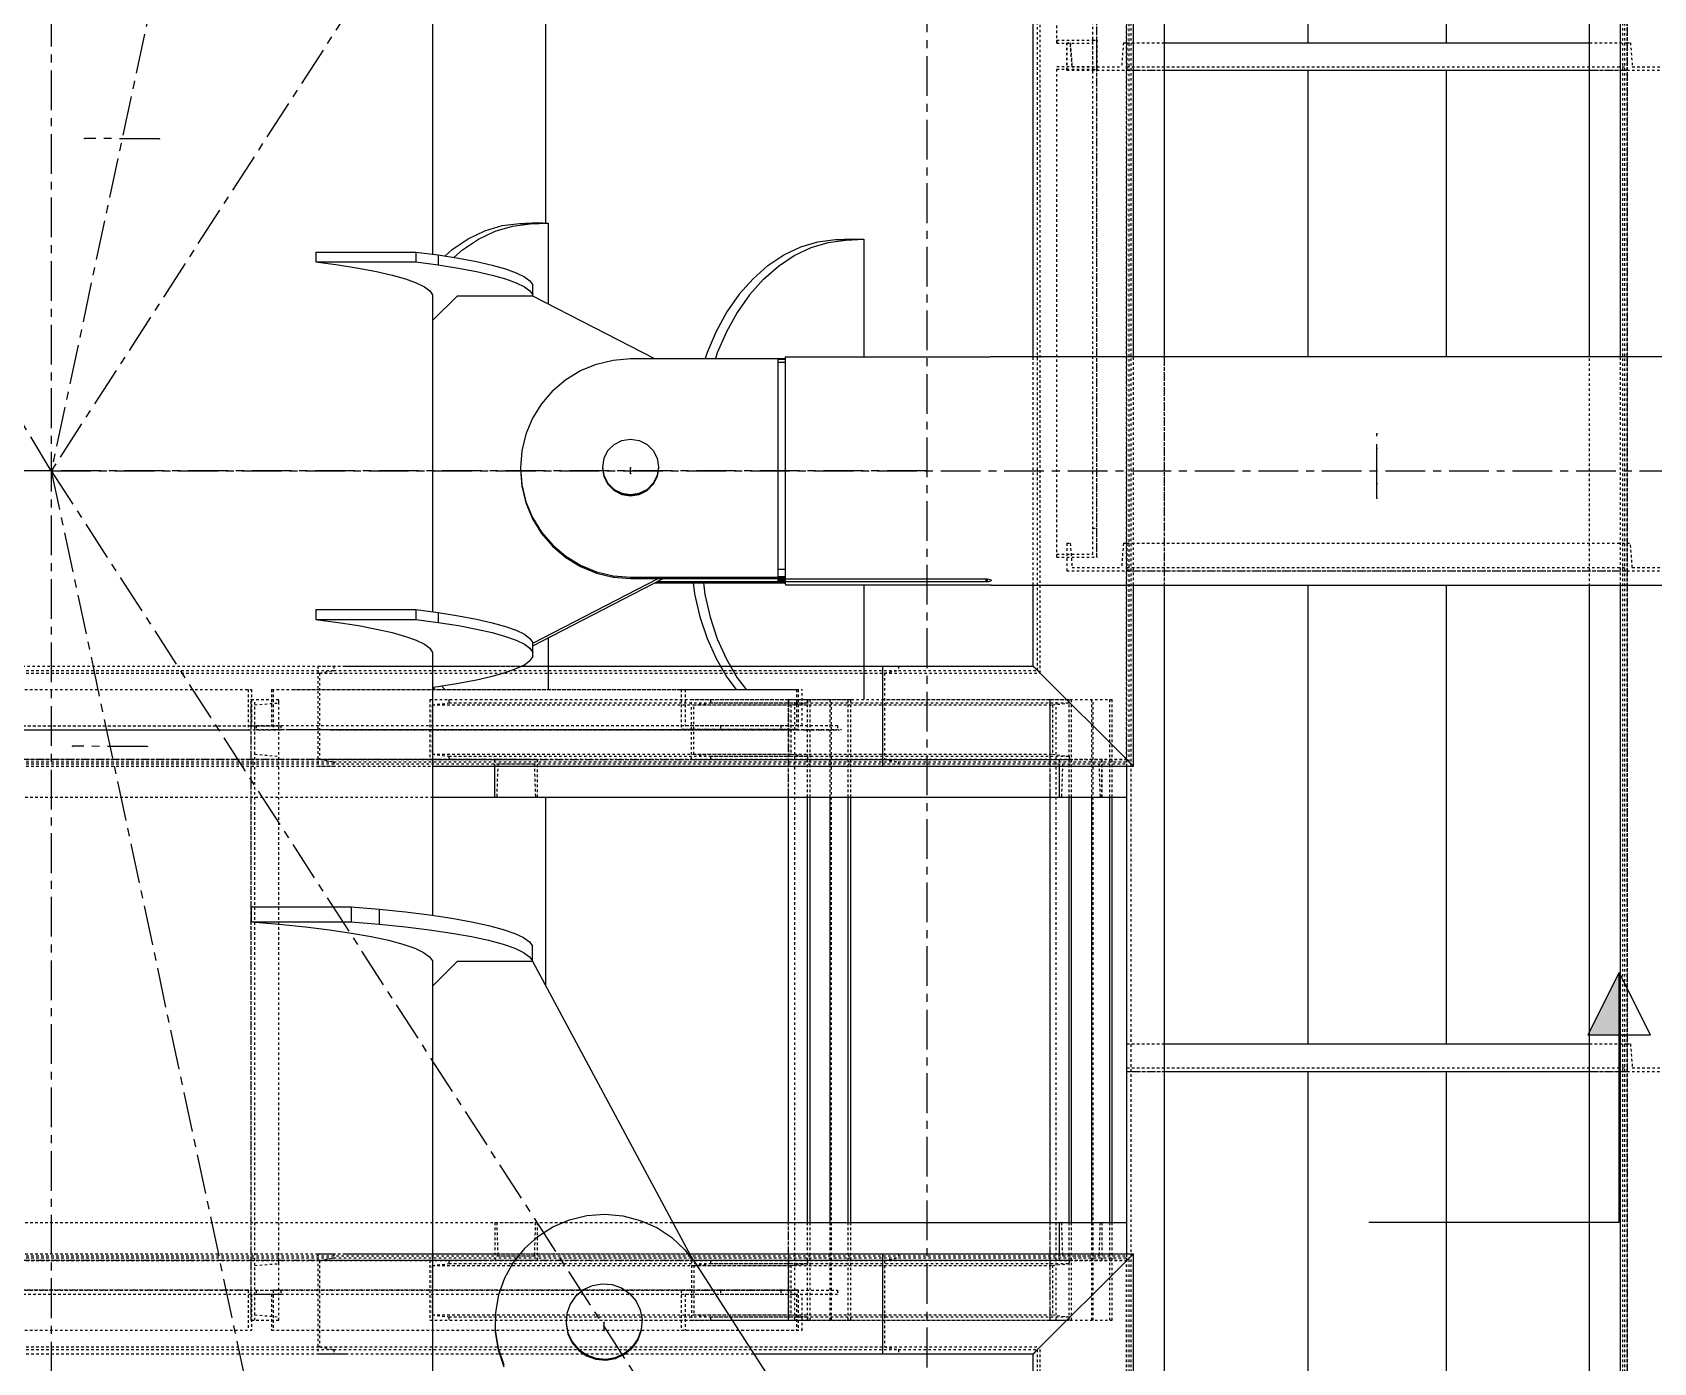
# Model space of a CAD drawing. Header units: millimetres. Extents: x 5143 to 30813, y 232 to 21408.
# Drawn here: x 22896.2 to 23220.3, y 15562.1 to 15827.8 of the extents above; entities that cross this region are included whole.
import ezdxf

# ---------------------------------------------------------------- set-up
doc = ezdxf.new("R2010")
doc.units = ezdxf.units.MM
doc.header["$LTSCALE"] = 0.25
for name, pattern in [('CENTER', [50.8, 31.75, -6.35, 6.35, -6.35]), ('XKITLINE00', [0]), ('XKITLINE02', [4, 2, -2]), ('XKITLINE03', [6, 3, -1, 1, -1])]:
    doc.linetypes.add(name, pattern=pattern)

msp = doc.modelspace()

# ---------------------------------------------------------------- linework, layer by layer
at = {"color": 8, "linetype": 'CENTER'}
for p, q in [((22900, 15740.27), (21825, 17519.98)), ((23075, 16877.2), (23075, 15209.12)), ((23075, 16560.27), (22900, 15740.27)), ((23430, 16560.27), (22900, 15740.27)), ((22900, 16010.75), (22900, 14354.32)), ((22921.6, 15806.57), (22906.7, 15806.65)), ((23165, 15737.67), (23165, 15747.65)), ((23165, 15734.79), (23165, 15744.77)), ((22900, 15740.27), (20275, 15740.27)), ((23075, 15740.27), (22317.5, 15740.27)), ((22900, 15740.27), (22317.5, 15740.27)), ((22900, 15740.27), (23075, 14920.27)), ((22900, 15740.27), (23430, 14920.27)), ((22900, 15740.27), (23430, 15740.27)), ((23015.8, 15739.7), (23015.8, 15740.85)), ((22919.2, 15685.17), (22904.3, 15685.25)), ((23010.5, 15568.49), (23010.5, 15570.14))]:
    msp.add_line(p, q, dxfattribs=at)
at = {"color": 3, "linetype": 'XKITLINE02'}
for p, q in [((23097.15, 15700.4), (23097.15, 16090.12)), ((23097.68, 15699.87), (23097.68, 16090.06)), ((23114.92, 15682.64), (23114.92, 16090.06)), ((23115, 15406.22), (23115, 16090.89)), ((23115.45, 15682.1), (23115.45, 16090.12)), ((23115.85, 15406.22), (23115.85, 16090.89)), ((23122.5, 15406.22), (23122.5, 16090.89)), ((23214.13, 15406.22), (23214.13, 16090.89)), ((23214.53, 15406.22), (23214.53, 16090.12)), ((23214.98, 15406.22), (23214.98, 16090.89)), ((23215.06, 15406.22), (23215.06, 16090.06)), ((23207.48, 15406.22), (23207.48, 16028.83)), ((23122.5, 15406.22), (23122.5, 15976.69)), ((23101, 15825.71), (23101, 15923.03)), ((23108.2, 15820.46), (23108.2, 15922.44)), ((23109, 15820.46), (23109, 15923.03)), ((23101, 15826.29), (23101, 15825.71)), ((23101, 15826.29), (23109, 15826.29)), ((23101, 15825.71), (23108.2, 15825.71)), ((23103, 15825.78), (23103.68, 15825.78)), ((23103, 15825.78), (23103, 15820.28)), ((23103, 15820.28), (23103, 15825.78)), ((23103.68, 15825.78), (23104.06, 15820.98)), ((23104.06, 15820.98), (23103.68, 15825.78)), ((23108.2, 15723.61), (23108.2, 15826.28)), ((23108.2, 15826.28), (23109, 15826.28)), ((23108.2, 15820.46), (23108.2, 15825.71)), ((23109, 15826.29), (23109, 15820.46)), ((23109, 15723.03), (23109, 15826.28)), ((23114.32, 15825.78), (23113.94, 15820.98)), ((23114.32, 15825.78), (23113.94, 15820.98)), ((23114.32, 15825.78), (23115, 15825.78)), ((23115, 15825.78), (23115, 15820.28)), ((23115, 15825.78), (23115, 15820.28)), ((23115, 15820.28), (23115, 15825.78)), ((23115, 15825.78), (23122.5, 15825.78)), ((23207.48, 15825.78), (23214.98, 15825.78)), ((23214.98, 15825.78), (23214.98, 15820.28)), ((23214.98, 15825.78), (23215.66, 15825.78)), ((23214.98, 15825.78), (23214.98, 15820.28)), ((23214.98, 15820.28), (23214.98, 15825.78)), ((23215.66, 15825.78), (23216.04, 15820.98)), ((23215.66, 15825.78), (23216.04, 15820.98)), ((23101, 15723.03), (23101, 15821.06)), ((23101, 15821.06), (23108.2, 15821.06)), ((23101, 15820.47), (23109, 15820.47)), ((23103, 15820.28), (23115, 15820.28)), ((23104.06, 15820.98), (23113.94, 15820.98)), ((23108.2, 15820.46), (23109, 15820.46)), ((23115, 15820.98), (23214.98, 15820.98)), ((23115, 15820.28), (23122.5, 15820.28)), ((23207.48, 15820.28), (23214.98, 15820.28)), ((23214.98, 15820.28), (23226.98, 15820.28)), ((23216.04, 15820.98), (23225.92, 15820.98)), ((23096.3, 15717.45), (23096.3, 15763.1)), ((23116.3, 15717.45), (23116.3, 15763.1)), ((23122.5, 15717.45), (23122.5, 15763.1)), ((23207.48, 15406.22), (23207.48, 15763.1)), ((23213.68, 15717.45), (23213.68, 15763.1)), ((23108.2, 15728.83), (23109, 15728.83)), ((23101, 15723.61), (23108.2, 15723.61)), ((23103, 15725.78), (23103.68, 15725.78)), ((23103, 15725.78), (23103, 15720.28)), ((23103, 15725.78), (23103, 15720.28)), ((23103.68, 15725.78), (23104.06, 15720.98)), ((23103.68, 15725.78), (23104.06, 15720.98)), ((23114.32, 15725.78), (23113.94, 15720.98)), ((23114.32, 15725.78), (23113.94, 15720.98)), ((23114.32, 15725.78), (23115, 15725.78)), ((23115, 15725.78), (23115, 15720.28)), ((23115, 15725.78), (23115, 15720.28)), ((23115, 15720.28), (23115, 15725.78)), ((23115, 15725.78), (23214.98, 15725.78)), ((23214.98, 15720.28), (23214.98, 15725.78)), ((23214.98, 15725.78), (23215.66, 15725.78)), ((23214.98, 15720.28), (23214.98, 15725.78)), ((23214.98, 15720.28), (23214.98, 15725.78)), ((23216.04, 15720.98), (23215.66, 15725.78)), ((23216.04, 15720.98), (23215.66, 15725.78)), ((23101, 15723.03), (23109, 15723.03)), ((23103, 15720.28), (23115, 15720.28)), ((23104.06, 15720.98), (23113.94, 15720.98)), ((23115, 15720.98), (23214.98, 15720.98)), ((23115, 15720.28), (23214.98, 15720.28)), ((23214.98, 15720.28), (23226.98, 15720.28)), ((23216.04, 15720.98), (23225.92, 15720.98)), ((22140, 15700.4), (22956.46, 15700.4)), ((22802.22, 15701.25), (22956.46, 15701.25)), ((22953.29, 15701.25), (22956.46, 15701.25)), ((22953.29, 15701.25), (22953.29, 15681.25)), ((22953.29, 15701.25), (22994.01, 15701.25)), ((22953.29, 15701.25), (22953.29, 15681.25)), ((22953.65, 15699.87), (22956.46, 15700.4)), ((22953.65, 15699.87), (22956.46, 15700.4)), ((22956.46, 15701.25), (22956.46, 15700.4)), ((22956.46, 15701.25), (22956.46, 15700.4)), ((22956.46, 15700.4), (23069.34, 15700.4)), ((22958.9, 15701.25), (22994.01, 15701.25)), ((23066.17, 15701.25), (23069.34, 15701.25)), ((23066.53, 15699.87), (23069.34, 15700.4)), ((23066.53, 15699.87), (23069.34, 15700.4)), ((23069.34, 15701.25), (23069.34, 15700.4)), ((23069.34, 15701.25), (23069.34, 15700.4)), ((23069.34, 15700.4), (23097.15, 15700.4)), ((23096.3, 15701.25), (23097.68, 15699.87)), ((22140, 15699.87), (22953.65, 15699.87)), ((22953.65, 15699.87), (22953.65, 15682.64)), ((22953.65, 15699.87), (22953.65, 15682.63)), ((22953.65, 15699.87), (23066.53, 15699.87)), ((23066.53, 15699.87), (23066.53, 15682.63)), ((23066.53, 15699.87), (23097.68, 15699.87)), ((23066.53, 15699.87), (23066.53, 15682.64)), ((22867.75, 15696.55), (22940.02, 15696.55)), ((22939.36, 15696.55), (22939.36, 15688.55)), ((22939.99, 15570.57), (22939.99, 15694.57)), ((22939.99, 15694.57), (22945.49, 15694.57)), ((22939.99, 15694.57), (22945.49, 15694.57)), ((22939.99, 15682.57), (22939.99, 15694.57)), ((22940.02, 15696.55), (22940.02, 15689.35)), ((22940.69, 15570.57), (22940.69, 15694.57)), ((22940.69, 15693.51), (22945.49, 15693.89)), ((22944.03, 15696.57), (22944.03, 15689.37)), ((22944.03, 15696.57), (23049.28, 15696.57)), ((22944.38, 15696.57), (22944.38, 15688.57)), ((22945.49, 15570.57), (22945.49, 15694.57)), ((22945.49, 15693.89), (22945.49, 15694.57)), ((22948.34, 15696.57), (23048.94, 15696.57)), ((22975.67, 15694.57), (23051.19, 15694.57)), ((22975.67, 15694.57), (22975.67, 15682.57)), ((22976.16, 15693.51), (22979.5, 15693.89)), ((22979.5, 15694.57), (22979.5, 15693.89)), ((22979.5, 15693.89), (23051.19, 15693.89)), ((23025.92, 15696.57), (23050.07, 15696.57)), ((23025.92, 15696.57), (23025.92, 15688.57)), ((23026.71, 15696.57), (23026.71, 15689.37)), ((23027.95, 15694.57), (23103.48, 15694.57)), ((23027.95, 15682.57), (23027.95, 15694.57)), ((23028.44, 15693.51), (23031.79, 15693.89)), ((23031.79, 15694.57), (23031.79, 15693.89)), ((23031.79, 15693.89), (23103.48, 15693.89)), ((23047.36, 15694.57), (23047.36, 15682.57)), ((23047.36, 15675.07), (23047.36, 15694.57)), ((23047.36, 15694.57), (23059.8, 15694.57)), ((23047.85, 15693.51), (23051.19, 15693.89)), ((23048.61, 15570.57), (23048.61, 15694.57)), ((23048.94, 15696.57), (23048.94, 15689.37)), ((23049.28, 15696.57), (23049.28, 15688.57)), ((23049.28, 15696.57), (23049.28, 15688.57)), ((23050.07, 15689.37), (23050.07, 15696.57)), ((23051.19, 15694.57), (23051.19, 15693.89)), ((23051.19, 15675.07), (23051.19, 15694.57)), ((23051.68, 15675.07), (23051.68, 15694.57)), ((23055.69, 15675.07), (23055.69, 15694.57)), ((23055.96, 15570.57), (23055.96, 15694.57)), ((23059.31, 15675.07), (23059.31, 15694.57)), ((23059.8, 15675.07), (23059.8, 15694.57)), ((23066.17, 15694.57), (23099.65, 15694.57)), ((23099.65, 15675.07), (23099.65, 15694.57)), ((23099.65, 15694.57), (23112.08, 15694.57)), ((23099.65, 15682.57), (23099.65, 15694.57)), ((23100.13, 15693.51), (23103.48, 15693.89)), ((23100.9, 15570.57), (23100.9, 15694.57)), ((23103.48, 15675.07), (23103.48, 15694.57)), ((23103.48, 15693.89), (23103.48, 15694.57)), ((23103.97, 15675.07), (23103.97, 15694.57)), ((23107.97, 15675.07), (23107.97, 15694.57)), ((23108.25, 15570.57), (23108.25, 15694.57)), ((23111.6, 15675.07), (23111.6, 15694.57)), ((23112.08, 15675.07), (23112.08, 15694.57)), ((22940.69, 15683.64), (22940.69, 15693.51)), ((22976.16, 15693.51), (22976.16, 15683.64)), ((22976.16, 15693.51), (23047.85, 15693.51)), ((23028.44, 15683.64), (23028.44, 15693.51)), ((23028.44, 15693.51), (23100.13, 15693.51)), ((23047.85, 15693.51), (23047.85, 15683.64)), ((23100.13, 15693.51), (23100.13, 15683.64)), ((22867.75, 15688.55), (22939.36, 15688.55)), ((22868.4, 15689.35), (22940.02, 15689.35)), ((22874.3, 15689.35), (22945.92, 15689.35)), ((22874.3, 15688.55), (22945.92, 15688.55)), ((22939.36, 15688.55), (22945.92, 15688.55)), ((22940.02, 15689.35), (22945.92, 15689.35)), ((22940.93, 15689.37), (22940.93, 15688.57)), ((22940.93, 15689.37), (23048.94, 15689.37)), ((22940.93, 15688.57), (23049.28, 15688.57)), ((22945.92, 15689.35), (22945.92, 15688.55)), ((22948.34, 15688.57), (23049.28, 15688.57)), ((23025.92, 15688.57), (23057.14, 15688.57)), ((23026.71, 15689.37), (23057.14, 15689.37)), ((23033.78, 15689.37), (23033.78, 15688.57)), ((23045.84, 15689.37), (23045.84, 15688.57)), ((23057.14, 15689.37), (23057.14, 15688.57)), ((22140, 15682.63), (22953.65, 15682.64)), ((22140, 15682.57), (22997.13, 15682.57)), ((22140, 15682.1), (22956.46, 15682.1)), ((22140, 15681.72), (22996.55, 15681.72)), ((22140, 15681.25), (22956.46, 15681.25)), ((22939.99, 15682.57), (22945.49, 15682.57)), ((22940.69, 15683.64), (22945.49, 15683.25)), ((22945.49, 15682.57), (22945.49, 15683.25)), ((22953.29, 15681.25), (23069.34, 15681.25)), ((22953.65, 15682.64), (22956.46, 15682.1)), ((22953.65, 15682.63), (23066.53, 15682.64)), ((22953.65, 15682.63), (22956.46, 15682.1)), ((22956.46, 15682.1), (22956.46, 15681.25)), ((22956.46, 15682.1), (22956.46, 15681.25)), ((22956.46, 15682.1), (23069.34, 15682.1)), ((22975.67, 15682.57), (23051.19, 15682.57)), ((22976.16, 15683.64), (22979.5, 15683.25)), ((22976.16, 15683.64), (23047.85, 15683.64)), ((22979.5, 15683.25), (22979.5, 15682.57)), ((22979.5, 15683.25), (23051.19, 15683.25)), ((22988.68, 15681.25), (22988.68, 15682.57)), ((22988.68, 15681.25), (22988.68, 15682.57)), ((22988.68, 15682.57), (23110.01, 15682.57)), ((22989.27, 15681.72), (22989.04, 15675.07)), ((22989.27, 15681.72), (22989.04, 15675.07)), ((22989.27, 15681.72), (23066.17, 15681.72)), ((22996.55, 15681.72), (22996.77, 15675.07)), ((22996.55, 15681.72), (22996.77, 15675.07)), ((22997.13, 15682.57), (22997.13, 15675.07)), ((22997.13, 15682.57), (22997.13, 15675.07)), ((23027.95, 15682.57), (23103.48, 15682.57)), ((23028.44, 15683.64), (23031.79, 15683.25)), ((23028.44, 15683.64), (23100.13, 15683.64)), ((23031.79, 15683.25), (23031.79, 15682.57)), ((23031.79, 15683.25), (23103.48, 15683.25)), ((23047.85, 15683.64), (23051.19, 15683.25)), ((23051.19, 15683.25), (23051.19, 15682.57)), ((23066.17, 15682.57), (23101.56, 15682.57)), ((23066.17, 15682.57), (23103.48, 15682.57)), ((23066.17, 15681.72), (23109.42, 15681.72)), ((23066.53, 15682.63), (23114.92, 15682.64)), ((23066.53, 15682.64), (23069.34, 15682.1)), ((23066.53, 15682.63), (23069.34, 15682.1)), ((23069.34, 15682.1), (23069.34, 15681.25)), ((23069.34, 15682.1), (23115.45, 15682.1)), ((23069.34, 15682.1), (23069.34, 15681.25)), ((23100.13, 15683.64), (23103.48, 15683.25)), ((23101.56, 15681.25), (23101.56, 15682.57)), ((23101.56, 15682.57), (23115.01, 15682.57)), ((23101.56, 15681.25), (23101.56, 15682.57)), ((23102.14, 15681.72), (23101.92, 15675.07)), ((23102.14, 15681.72), (23101.92, 15675.07)), ((23102.14, 15681.72), (23115.01, 15681.72)), ((23103.48, 15683.25), (23103.48, 15682.57)), ((23109.42, 15681.72), (23109.65, 15675.07)), ((23109.42, 15681.72), (23109.65, 15675.07)), ((23110.01, 15682.57), (23110.01, 15675.07)), ((23110.01, 15675.07), (23110.01, 15682.57)), ((23114.92, 15682.64), (23116.3, 15681.25)), ((23115.01, 15675.07), (23115.01, 15682.57)), ((23115.01, 15675.07), (23115.01, 15682.57)), ((22823.8, 15675.07), (22976.2, 15675.07)), ((22988.68, 15675.07), (22997.13, 15675.07)), ((22988.68, 15675.07), (22989.04, 15675.07)), ((22996.77, 15675.07), (23110.01, 15675.07)), ((23109.65, 15675.07), (23110.01, 15675.07)), ((23115, 15620.28), (23115, 15625.78)), ((23115, 15625.78), (23122.5, 15625.78)), ((23207.48, 15625.78), (23214.98, 15625.78)), ((23214.98, 15625.78), (23214.98, 15620.28)), ((23214.98, 15625.78), (23215.66, 15625.78)), ((23214.98, 15625.78), (23214.98, 15620.28)), ((23214.98, 15620.28), (23214.98, 15625.78)), ((23215.66, 15625.78), (23216.04, 15620.98)), ((23215.66, 15625.78), (23216.04, 15620.98)), ((23115, 15620.98), (23214.98, 15620.98)), ((23115, 15620.28), (23122.5, 15620.28)), ((23207.48, 15620.28), (23214.98, 15620.28)), ((23214.98, 15620.28), (23226.98, 15620.28)), ((23216.04, 15620.98), (23225.92, 15620.98)), ((22823.8, 15590.07), (22997.13, 15590.07)), ((22988.68, 15590.07), (22989.04, 15590.07)), ((22988.68, 15590.07), (22988.68, 15582.57)), ((22988.68, 15590.07), (23110.01, 15590.07)), ((22988.68, 15590.07), (23024.25, 15590.07)), ((22988.68, 15590.07), (22988.68, 15582.57)), ((22989.04, 15590.07), (22989.27, 15583.42)), ((22989.04, 15590.07), (22989.27, 15583.42)), ((22996.77, 15590.07), (22996.55, 15583.42)), ((22996.77, 15590.07), (22996.55, 15583.42)), ((22997.13, 15590.07), (22997.13, 15582.57)), ((22997.13, 15590.07), (22997.13, 15582.57)), ((23047.36, 15570.57), (23047.36, 15590.07)), ((23051.19, 15570.57), (23051.19, 15590.07)), ((23051.68, 15570.57), (23051.68, 15590.07)), ((23055.69, 15570.57), (23055.69, 15590.07)), ((23059.31, 15570.57), (23059.31, 15590.07)), ((23059.8, 15570.57), (23059.8, 15590.07)), ((23099.65, 15570.57), (23099.65, 15590.07)), ((23101.92, 15590.07), (23102.14, 15583.42)), ((23101.92, 15590.07), (23102.14, 15583.42)), ((23103.48, 15570.57), (23103.48, 15590.07)), ((23103.97, 15570.57), (23103.97, 15590.07)), ((23107.97, 15570.57), (23107.97, 15590.07)), ((23109.65, 15590.07), (23109.42, 15583.42)), ((23109.65, 15590.07), (23109.42, 15583.42)), ((23109.65, 15590.07), (23110.01, 15590.07)), ((23110.01, 15590.07), (23110.01, 15582.57)), ((23110.01, 15590.07), (23110.01, 15582.57)), ((23111.6, 15570.57), (23111.6, 15590.07)), ((23112.08, 15570.57), (23112.08, 15590.07)), ((23115.01, 15582.57), (23115.01, 15590.07)), ((22823.8, 15583.87), (22956.46, 15583.87)), ((22953.29, 15583.87), (22956.46, 15583.87)), ((22953.29, 15583.87), (22953.29, 15563.87)), ((22953.29, 15583.87), (23027.58, 15583.87)), ((22953.29, 15583.87), (22953.29, 15563.87)), ((22956.46, 15583.87), (22956.46, 15583.02)), ((22956.46, 15583.87), (22956.46, 15583.02)), ((22958.9, 15583.87), (23027.58, 15583.87)), ((23066.17, 15583.87), (23069.34, 15583.87)), ((23069.34, 15583.87), (23069.34, 15583.02)), ((23069.34, 15583.87), (23069.34, 15583.02)), ((23101.56, 15582.57), (23101.56, 15583.87)), ((23101.56, 15582.57), (23101.56, 15583.87)), ((23115, 15406.22), (23115, 15583.87)), ((23115.01, 15582.57), (23115.01, 15583.87)), ((22140, 15583.42), (22996.55, 15583.42)), ((22140, 15583.02), (22956.46, 15583.02)), ((22140, 15582.57), (22997.13, 15582.57)), ((22140, 15582.49), (22953.65, 15582.49)), ((22939.99, 15582.57), (22945.49, 15582.57)), ((22939.99, 15570.57), (22939.99, 15582.57)), ((22940.69, 15581.51), (22945.49, 15581.89)), ((22940.69, 15571.64), (22940.69, 15581.51)), ((22945.49, 15581.89), (22945.49, 15582.57)), ((22953.65, 15582.49), (22956.46, 15583.02)), ((22953.65, 15582.49), (22956.46, 15583.02)), ((22953.65, 15582.49), (22953.65, 15565.26)), ((22953.65, 15582.49), (22953.65, 15565.25)), ((22953.65, 15582.49), (23066.53, 15582.49)), ((22956.46, 15583.02), (23069.34, 15583.02)), ((22975.67, 15582.57), (23051.19, 15582.57)), ((22975.67, 15582.57), (22975.67, 15570.57)), ((22976.16, 15581.51), (22979.5, 15581.89)), ((22976.16, 15581.51), (22976.16, 15571.64)), ((22976.16, 15581.51), (23047.85, 15581.51)), ((22979.5, 15582.57), (22979.5, 15581.89)), ((22979.5, 15581.89), (23051.19, 15581.89)), ((22988.68, 15582.57), (23110.01, 15582.57)), ((22989.27, 15583.42), (23109.42, 15583.42)), ((23027.95, 15582.57), (23103.48, 15582.57)), ((23027.95, 15582.57), (23027.95, 15570.57)), ((23028.44, 15581.51), (23031.79, 15581.89)), ((23028.44, 15581.51), (23028.44, 15571.64)), ((23028.44, 15581.51), (23100.13, 15581.51)), ((23031.79, 15582.57), (23031.79, 15581.89)), ((23031.79, 15581.89), (23103.48, 15581.89)), ((23047.36, 15582.57), (23047.36, 15570.57)), ((23047.85, 15581.51), (23051.19, 15581.89)), ((23047.85, 15581.51), (23047.85, 15571.64)), ((23051.19, 15582.57), (23051.19, 15581.89)), ((23066.53, 15582.49), (23069.34, 15583.02)), ((23066.53, 15582.49), (23069.34, 15583.02)), ((23066.53, 15582.49), (23066.53, 15565.26)), ((23066.53, 15582.49), (23066.53, 15565.25)), ((23066.53, 15582.49), (23114.92, 15582.49)), ((23069.34, 15583.02), (23115.45, 15583.02)), ((23099.65, 15570.57), (23099.65, 15582.57)), ((23100.13, 15581.51), (23103.48, 15581.89)), ((23100.13, 15581.51), (23100.13, 15571.64)), ((23101.56, 15582.57), (23115.01, 15582.57)), ((23102.14, 15583.42), (23115.01, 15583.42)), ((23103.48, 15582.57), (23103.48, 15581.89)), ((23114.92, 15406.22), (23114.92, 15582.49)), ((23115.01, 15583.42), (23115.01, 15583.42)), ((23115.01, 15582.57), (23115.01, 15582.57)), ((23115.45, 15406.22), (23115.45, 15583.02)), ((22867.75, 15576.57), (22945.92, 15576.57)), ((22868.4, 15575.77), (22945.92, 15575.77)), ((22939.36, 15576.57), (22939.36, 15568.57)), ((22940.02, 15575.77), (22940.02, 15568.57)), ((22940.93, 15576.57), (23049.28, 15576.57)), ((22940.93, 15576.57), (22940.93, 15575.77)), ((22940.93, 15575.77), (23048.94, 15575.77)), ((22944.03, 15575.77), (22944.03, 15568.57)), ((22944.38, 15576.57), (22944.38, 15568.57)), ((22945.92, 15576.57), (22945.92, 15575.77)), ((23025.92, 15576.57), (23057.14, 15576.57)), ((23025.92, 15576.57), (23025.92, 15568.57)), ((23026.71, 15575.77), (23057.14, 15575.77)), ((23026.71, 15575.77), (23026.71, 15568.57)), ((23033.78, 15576.57), (23033.78, 15575.77)), ((23045.84, 15576.57), (23045.84, 15575.77)), ((23048.94, 15575.77), (23048.94, 15568.57)), ((23049.28, 15576.57), (23049.28, 15568.57)), ((23049.28, 15576.57), (23049.28, 15568.57)), ((23050.07, 15568.57), (23050.07, 15575.77)), ((23057.14, 15576.57), (23057.14, 15575.77)), ((22940.69, 15571.64), (22945.49, 15571.25)), ((22945.49, 15570.57), (22945.49, 15571.25)), ((22976.16, 15571.64), (22979.5, 15571.25)), ((22976.16, 15571.64), (23047.85, 15571.64)), ((22979.5, 15571.25), (22979.5, 15570.57)), ((22979.5, 15571.25), (23051.19, 15571.25)), ((23028.44, 15571.64), (23031.79, 15571.25)), ((23028.44, 15571.64), (23100.13, 15571.64)), ((23031.79, 15571.25), (23031.79, 15570.57)), ((23031.79, 15571.25), (23103.48, 15571.25)), ((23047.85, 15571.64), (23051.19, 15571.25)), ((23051.19, 15571.25), (23051.19, 15570.57)), ((23100.13, 15571.64), (23103.48, 15571.25)), ((23103.48, 15570.57), (23103.48, 15571.25)), ((22867.75, 15568.57), (22940.02, 15568.57)), ((22939.99, 15570.57), (22945.49, 15570.57)), ((22939.99, 15570.57), (22945.49, 15570.57)), ((22944.03, 15568.57), (23049.28, 15568.57)), ((22975.67, 15570.57), (23051.19, 15570.57)), ((23003.58, 15570.57), (23051.19, 15570.57)), ((23025.92, 15568.57), (23050.07, 15568.57)), ((23027.95, 15570.57), (23103.48, 15570.57)), ((23032.24, 15570.57), (23103.48, 15570.57)), ((23047.36, 15570.57), (23059.8, 15570.57)), ((23099.65, 15570.57), (23112.08, 15570.57)), ((22140, 15565.25), (22953.65, 15565.26)), ((22140, 15564.72), (22956.46, 15564.72)), ((22953.65, 15565.26), (22956.46, 15564.72)), ((22953.65, 15565.25), (23066.53, 15565.26)), ((22953.65, 15565.25), (22956.46, 15564.72)), ((22956.46, 15564.72), (22956.46, 15563.87)), ((22956.46, 15564.72), (22956.46, 15563.87)), ((22956.46, 15564.72), (23069.34, 15564.72)), ((23066.53, 15565.26), (23069.34, 15564.72)), ((23066.53, 15565.25), (23097.68, 15565.26)), ((23066.53, 15565.25), (23069.34, 15564.72)), ((23069.34, 15564.72), (23069.34, 15563.87)), ((23069.34, 15564.72), (23069.34, 15563.87)), ((23069.34, 15564.72), (23097.15, 15564.72)), ((23096.3, 15563.87), (23097.68, 15565.26)), ((23096.3, 15563.87), (23097.68, 15565.26)), ((23097.15, 15406.22), (23097.15, 15564.72)), ((23097.68, 15406.22), (23097.68, 15565.26)), ((22140, 15563.87), (22956.46, 15563.87)), ((22953.29, 15563.87), (22958.9, 15563.87)), ((22953.88, 15563.87), (23040.44, 15563.87)), ((23066.17, 15563.87), (23069.34, 15563.87))]:
    msp.add_line(p, q, dxfattribs=at)
at = {"color": 1, "linetype": 'XKITLINE03'}
for p, q in [((23122.5, 15406.22), (23122.5, 16090.89)), ((23214.98, 16090.89), (23214.98, 15406.22)), ((23109, 15826.29), (23109, 15923.03)), ((23109, 15723.03), (23109, 15820.47)), ((23115, 15820.28), (23115, 15820.28)), ((23115, 15820.28), (23214.98, 15820.28)), ((23214.98, 15820.28), (23214.98, 15820.28)), ((23115, 15720.28), (23115, 15720.28)), ((23115, 15720.28), (23214.98, 15720.28)), ((23214.98, 15720.28), (23214.98, 15720.28)), ((22939.99, 15570.57), (22939.99, 15694.57)), ((23047.36, 15570.57), (23047.36, 15694.57)), ((23099.65, 15570.57), (23099.65, 15694.57)), ((22867.75, 15688.55), (22939.36, 15688.55)), ((22944.38, 15688.57), (23049.28, 15688.57)), ((22955.81, 15688.55), (23057.85, 15688.55)), ((23049.28, 15688.57), (23025.92, 15688.57)), ((22997.13, 15682.57), (22140, 15682.57)), ((22975.67, 15682.57), (23047.36, 15682.57)), ((23027.95, 15682.57), (23099.65, 15682.57)), ((23115, 15620.28), (23214.98, 15620.28)), ((23214.98, 15620.28), (23214.98, 15620.28)), ((22140, 15582.57), (22987.13, 15582.57)), ((22975.67, 15582.57), (23047.36, 15582.57)), ((23027.95, 15582.57), (23099.65, 15582.57)), ((22939.36, 15576.57), (22867.75, 15576.57)), ((23049.28, 15576.57), (22944.38, 15576.57)), ((23025.92, 15576.57), (23049.28, 15576.57))]:
    msp.add_line(p, q, dxfattribs=at)
at = {"color": 7, "linetype": 'XKITLINE00'}
for p, q in [((23213.68, 15763.1), (23213.68, 16000.65)), ((23207.48, 15763.1), (23207.48, 15996.85)), ((23122.5, 15763.1), (23122.5, 15944.72)), ((23116.3, 15763.1), (23116.3, 15940.91)), ((23096.3, 15763.1), (23096.3, 15928.64)), ((23122.5, 15825.78), (23207.48, 15825.78)), ((23122.5, 15820.28), (23207.48, 15820.28)), ((23096.3, 15701.25), (23096.3, 15717.45)), ((23116.3, 15681.25), (23116.3, 15717.45)), ((23122.5, 15438.02), (23122.5, 15717.45)), ((23207.48, 15406.22), (23207.48, 15717.45)), ((23213.68, 15406.22), (23213.68, 15717.45)), ((22994.01, 15701.25), (23066.17, 15701.25)), ((23066.17, 15701.25), (23066.17, 15681.25)), ((23066.17, 15701.25), (23096.3, 15701.25)), ((23066.17, 15701.25), (23066.17, 15681.25)), ((23096.3, 15701.25), (23116.3, 15681.25)), ((23096.3, 15701.25), (23116.3, 15681.25)), ((22976.2, 15681.25), (23066.17, 15681.25)), ((22988.68, 15675.07), (22988.68, 15681.25)), ((22988.68, 15675.07), (22988.68, 15681.25)), ((23066.17, 15681.25), (23116.3, 15681.25)), ((23101.56, 15675.07), (23101.56, 15681.25)), ((23101.56, 15675.07), (23101.56, 15681.25)), ((23115, 15583.87), (23115, 15681.25)), ((23115.01, 15675.07), (23115.01, 15681.25)), ((22976.2, 15675.07), (22988.68, 15675.07)), ((22988.68, 15675.07), (23101.56, 15675.07)), ((23047.36, 15590.07), (23047.36, 15675.07)), ((23051.19, 15590.07), (23051.19, 15675.07)), ((23051.68, 15590.07), (23051.68, 15675.07)), ((23055.69, 15590.07), (23055.69, 15675.07)), ((23059.31, 15590.07), (23059.31, 15675.07)), ((23059.8, 15590.07), (23059.8, 15675.07)), ((23099.65, 15590.07), (23099.65, 15675.07)), ((23101.56, 15675.07), (23115.01, 15675.07)), ((23103.48, 15590.07), (23103.48, 15675.07)), ((23103.97, 15590.07), (23103.97, 15675.07)), ((23107.97, 15590.07), (23107.97, 15675.07)), ((23111.6, 15590.07), (23111.6, 15675.07)), ((23112.08, 15590.07), (23112.08, 15675.07)), ((23122.5, 15625.78), (23207.48, 15625.78)), ((23122.5, 15620.28), (23207.48, 15620.28)), ((23024.25, 15590.07), (23101.56, 15590.07)), ((23101.56, 15590.07), (23115.01, 15590.07)), ((23101.56, 15583.87), (23101.56, 15590.07)), ((23101.56, 15583.87), (23101.56, 15590.07)), ((23115.01, 15583.87), (23115.01, 15590.07)), ((23027.58, 15583.87), (23066.17, 15583.87)), ((23066.17, 15583.87), (23066.17, 15563.87)), ((23066.17, 15583.87), (23066.17, 15563.87)), ((23066.17, 15583.87), (23116.3, 15583.87)), ((23096.3, 15563.87), (23116.3, 15583.87)), ((23096.3, 15563.87), (23116.3, 15583.87)), ((23116.3, 15447.61), (23116.3, 15583.87)), ((23040.44, 15563.87), (23066.17, 15563.87)), ((23066.17, 15563.87), (23096.3, 15563.87)), ((23096.3, 15478.55), (23096.3, 15563.87))]:
    msp.add_line(p, q, dxfattribs=at)
at = {"color": 8, "linetype": 'XKITLINE00'}
for p, q in [((23151.2, 15920.28), (23151.2, 15825.78)), ((23178.8, 15920.28), (23178.8, 15825.78)), ((22998.8, 15843.5), (22998.8, 15789.78)), ((22976.2, 15836.34), (22976.2, 15783.53)), ((23151.2, 15820.28), (23151.2, 15763.1)), ((23178.8, 15820.28), (23178.8, 15763.1)), ((22983.35, 15786.63), (22986.69, 15788.21)), ((22985.42, 15786.52), (22988.76, 15788.11)), ((22986.69, 15788.21), (22990.13, 15789.24)), ((22988.76, 15788.11), (22992.2, 15789.14)), ((22990.13, 15789.24), (22993.63, 15789.69)), ((22992.2, 15789.14), (22995.7, 15789.59)), ((22993.63, 15789.69), (22997.25, 15789.86)), ((22993.63, 15789.69), (22995.7, 15789.59)), ((22995.7, 15789.59), (22999.32, 15789.75)), ((22997.25, 15789.86), (22999.32, 15789.75)), ((22999.32, 15789.75), (22999.32, 15773.63)), ((22980.16, 15784.5), (22983.35, 15786.63)), ((22982.22, 15784.4), (22985.42, 15786.52)), ((23046.46, 15783.39), (23049.81, 15784.98)), ((23048.53, 15783.29), (23051.87, 15784.88)), ((23049.81, 15784.98), (23053.25, 15786.01)), ((23051.87, 15784.88), (23055.32, 15785.9)), ((23053.25, 15786.01), (23056.74, 15786.46)), ((23055.32, 15785.9), (23058.81, 15786.36)), ((23056.74, 15786.46), (23060.37, 15786.63)), ((23056.74, 15786.46), (23058.81, 15786.36)), ((23058.81, 15786.36), (23062.43, 15786.52)), ((23060.37, 15786.63), (23062.43, 15786.52)), ((23062.43, 15786.52), (23062.43, 15763.04)), ((22952.88, 15783.97), (22972.88, 15783.97)), ((22952.88, 15783.97), (22952.88, 15781.99)), ((22952.88, 15781.99), (22957.34, 15781.39)), ((22952.88, 15781.99), (22972.88, 15781.99)), ((22957.34, 15781.39), (22961.4, 15780.75)), ((22972.88, 15783.97), (22977.34, 15783.38)), ((22972.88, 15783.97), (22972.88, 15781.99)), ((22972.88, 15781.99), (22977.34, 15781.39)), ((22977.34, 15783.38), (22981.4, 15782.74)), ((22977.34, 15783.38), (22977.34, 15781.39)), ((22977.34, 15781.39), (22981.4, 15780.75)), ((22978.65, 15783.17), (22980.16, 15784.5)), ((22980.5, 15782.88), (22982.22, 15784.4)), ((22981.4, 15782.74), (22985.01, 15782.06)), ((22985.01, 15782.06), (22988.16, 15781.34)), ((23043.27, 15781.27), (23046.46, 15783.39)), ((23045.34, 15781.16), (23048.53, 15783.29)), ((22961.4, 15780.75), (22965.01, 15780.07)), ((22965.01, 15780.07), (22968.16, 15779.35)), ((22968.16, 15779.35), (22970.81, 15778.6)), ((22970.81, 15778.6), (22972.96, 15777.83)), ((22981.4, 15780.75), (22985.01, 15780.07)), ((22985.01, 15780.07), (22988.16, 15779.35)), ((22988.16, 15781.34), (22990.81, 15780.59)), ((22988.16, 15779.35), (22990.81, 15778.6)), ((22990.81, 15780.59), (22992.96, 15779.81)), ((22990.81, 15778.6), (22992.96, 15777.83)), ((22992.96, 15779.81), (22994.59, 15779.02)), ((22994.59, 15779.02), (22995.68, 15778.2)), ((22995.68, 15778.2), (22996.23, 15777.39)), ((23040.28, 15778.64), (23037.52, 15775.53)), ((23042.34, 15778.53), (23039.59, 15775.43)), ((23040.28, 15778.64), (23043.27, 15781.27)), ((23042.34, 15778.53), (23045.34, 15781.16)), ((22972.96, 15777.83), (22974.59, 15777.03)), ((22974.59, 15777.03), (22975.68, 15776.22)), ((22975.68, 15776.22), (22976.23, 15775.4)), ((22976.2, 15775.45), (22976.2, 15770.29)), ((22976.2, 15770.29), (22981.2, 15775.24)), ((22976.23, 15775.4), (22976.23, 15774.58)), ((22981.2, 15775.24), (22996.2, 15775.24)), ((22992.96, 15777.83), (22994.59, 15777.03)), ((22994.59, 15777.03), (22995.68, 15776.22)), ((22995.68, 15776.22), (22996.23, 15775.4)), ((22996.2, 15775.24), (23020.56, 15762.67)), ((22996.23, 15775.23), (22996.23, 15777.39)), ((23037.52, 15775.53), (23035.05, 15772.01)), ((23039.59, 15775.43), (23037.11, 15771.91)), ((22976.23, 15774.58), (22976.2, 15774.53)), ((23035.05, 15772.01), (23032.89, 15768.11)), ((23037.11, 15771.91), (23034.95, 15768.01)), ((22976.2, 15770.29), (22976.2, 15712.12)), ((23032.89, 15768.11), (23031.08, 15763.9)), ((23034.95, 15768.01), (23033.14, 15763.8)), ((23009, 15761.6), (23012.35, 15762.4)), ((23012.35, 15762.4), (23015.8, 15762.67)), ((23015.8, 15762.67), (23046.8, 15762.67)), ((23031.08, 15763.9), (23030.68, 15762.67)), ((23033.14, 15763.8), (23032.78, 15762.67)), ((23045.3, 15722.56), (23045.3, 15762.55)), ((23045.3, 15762.55), (23046.8, 15762.55)), ((23045.3, 15761.98), (23046.8, 15761.98)), ((23046.8, 15763.04), (23046.8, 15763.01)), ((23046.8, 15763.04), (23086.8, 15763.04)), ((23046.8, 15718.71), (23046.8, 15763.01)), ((23046.8, 15763.01), (23086.8, 15763.01)), ((23086.8, 15763.04), (23086.8, 15763.01)), ((23086.8, 15763.04), (23087.11, 15763.04)), ((23086.8, 15763.01), (23087.11, 15763.02)), ((23087.11, 15763.04), (23087.39, 15763.04)), ((23087.11, 15763.02), (23087.39, 15763.04)), ((23087.39, 15763.04), (23087.63, 15763.06)), ((23087.63, 15763.06), (23087.8, 15763.1)), ((23087.8, 15763.1), (23242.19, 15763.1)), ((23002.86, 15758.5), (23005.81, 15760.29)), ((23005.81, 15760.29), (23009, 15761.6)), ((23000.24, 15756.28), (22998, 15753.67)), ((23000.24, 15756.28), (23002.86, 15758.5)), ((22998, 15753.67), (22996.19, 15750.75)), ((22996.19, 15750.75), (22994.87, 15747.59)), ((22994.87, 15747.59), (22994.07, 15744.26)), ((23012.5, 15745.54), (23014.06, 15746.33)), ((23014.06, 15746.33), (23015.8, 15746.61)), ((23015.8, 15746.61), (23017.53, 15746.33)), ((23017.53, 15746.33), (23019.09, 15745.54)), ((22994.07, 15744.26), (22993.8, 15740.85)), ((23010.47, 15742.77), (23010.2, 15741.05)), ((23011.26, 15744.32), (23010.47, 15742.77)), ((23011.26, 15744.32), (23012.5, 15745.54)), ((23019.09, 15745.54), (23020.33, 15744.32)), ((23020.33, 15744.32), (23021.12, 15742.77)), ((23021.12, 15742.77), (23021.4, 15741.05)), ((22993.8, 15740.85), (22993.8, 15740.59)), ((22993.8, 15740.85), (22994.07, 15737.43)), ((22993.81, 15740.72), (22993.8, 15740.59)), ((22993.8, 15740.59), (22994.07, 15737.18)), ((23010.2, 15741.05), (23010.47, 15739.33)), ((23010.2, 15740.95), (23010.47, 15739.23)), ((23010.2, 15740.95), (23010.47, 15739.23)), ((23010.2, 15740.85), (23010.47, 15739.13)), ((23010.47, 15739.33), (23011.26, 15737.79)), ((23010.47, 15739.23), (23011.26, 15737.68)), ((23010.47, 15739.23), (23011.26, 15737.68)), ((23021.12, 15739.33), (23020.33, 15737.79)), ((23021.12, 15739.23), (23020.33, 15737.68)), ((23021.12, 15739.23), (23020.33, 15737.68)), ((23021.4, 15741.05), (23021.12, 15739.33)), ((23021.4, 15740.95), (23021.12, 15739.23)), ((23021.4, 15740.95), (23021.12, 15739.23)), ((23021.4, 15740.85), (23021.12, 15739.13)), ((22994.07, 15737.43), (22994.87, 15734.1)), ((22994.07, 15737.18), (22994.87, 15733.85)), ((23010.47, 15739.13), (23011.26, 15737.58)), ((23011.26, 15737.79), (23012.5, 15736.56)), ((23011.26, 15737.68), (23012.5, 15736.46)), ((23011.26, 15737.68), (23012.5, 15736.46)), ((23011.26, 15737.58), (23012.5, 15736.35)), ((23012.5, 15736.56), (23014.06, 15735.77)), ((23012.5, 15736.46), (23014.06, 15735.67)), ((23012.5, 15736.46), (23014.06, 15735.67)), ((23012.5, 15736.35), (23014.06, 15735.56)), ((23017.53, 15735.77), (23019.09, 15736.56)), ((23017.53, 15735.67), (23019.09, 15736.46)), ((23017.53, 15735.67), (23019.09, 15736.46)), ((23017.53, 15735.56), (23019.09, 15736.35)), ((23019.09, 15736.56), (23020.33, 15737.79)), ((23019.09, 15736.46), (23020.33, 15737.68)), ((23019.09, 15736.46), (23020.33, 15737.68)), ((23019.09, 15736.35), (23020.33, 15737.58)), ((23021.12, 15739.13), (23020.33, 15737.58)), ((22994.87, 15734.1), (22996.19, 15730.94)), ((22994.87, 15733.85), (22996.19, 15730.69)), ((23014.06, 15735.77), (23015.8, 15735.5)), ((23014.06, 15735.67), (23015.8, 15735.39)), ((23014.06, 15735.67), (23015.8, 15735.39)), ((23014.06, 15735.56), (23015.8, 15735.29)), ((23015.8, 15735.5), (23017.53, 15735.77)), ((23015.8, 15735.39), (23017.53, 15735.67)), ((23015.8, 15735.39), (23017.53, 15735.67)), ((23015.8, 15735.29), (23017.53, 15735.56)), ((23015.8, 15735.5), (23015.8, 15735.39)), ((23015.8, 15735.39), (23015.8, 15735.29)), ((22996.19, 15730.94), (22998, 15728.02)), ((22996.19, 15730.69), (22998, 15727.77)), ((22998, 15728.02), (23000.24, 15725.42)), ((22998, 15727.77), (23000.24, 15725.16)), ((23000.24, 15725.42), (23002.86, 15723.19)), ((23000.24, 15725.16), (23002.86, 15722.94)), ((23002.86, 15723.19), (23005.81, 15721.4)), ((23002.86, 15722.94), (23005.81, 15721.15)), ((23005.81, 15721.4), (23009, 15720.09)), ((23005.81, 15721.15), (23009, 15719.84)), ((23009, 15720.09), (23012.35, 15719.29)), ((23009, 15719.84), (23012.35, 15719.04)), ((23045.3, 15719.17), (23045.3, 15722.56)), ((23045.3, 15720.61), (23046.8, 15720.61)), ((22996.23, 15705.83), (23021.3, 15718.77)), ((22996.23, 15705.32), (23022.29, 15718.77)), ((23012.35, 15719.29), (23012.35, 15719.04)), ((23012.35, 15719.29), (23015.8, 15719.03)), ((23012.35, 15719.04), (23015.8, 15718.77)), ((23015.8, 15719.03), (23046.8, 15719.03)), ((23015.8, 15719.03), (23015.8, 15718.77)), ((23015.8, 15718.77), (23046.8, 15718.77)), ((23020.56, 15717.88), (23046.8, 15717.88)), ((23021.05, 15718.14), (23045.3, 15718.14)), ((23028.3, 15717.88), (23028.6, 15715.68)), ((23030.36, 15717.88), (23030.67, 15715.58)), ((23045.3, 15719.17), (23046.8, 15719.17)), ((23045.3, 15717.99), (23045.3, 15718.76)), ((23045.3, 15718.54), (23046.8, 15718.54)), ((23045.3, 15718.29), (23046.8, 15718.29)), ((23045.3, 15717.99), (23045.3, 15717.93)), ((23045.3, 15717.99), (23046.8, 15717.99)), ((23045.3, 15717.93), (23046.8, 15717.93)), ((23046.8, 15718.71), (23046.8, 15718.54)), ((23046.8, 15717.61), (23046.8, 15718.71)), ((23046.8, 15718.71), (23086.8, 15718.71)), ((23046.8, 15718.12), (23086.8, 15718.12)), ((23046.8, 15717.61), (23046.8, 15717.51)), ((23046.8, 15717.51), (23086.8, 15717.51)), ((23062.43, 15717.51), (23062.43, 15694.57)), ((23086.8, 15718.71), (23087.11, 15718.69)), ((23086.8, 15718.71), (23086.8, 15718.12)), ((23086.8, 15718.12), (23087.11, 15718.13)), ((23086.8, 15717.51), (23087.11, 15717.51)), ((23087.11, 15718.69), (23087.39, 15718.64)), ((23087.11, 15718.69), (23087.11, 15718.13)), ((23087.11, 15718.13), (23087.39, 15718.16)), ((23087.11, 15717.51), (23087.39, 15717.51)), ((23087.39, 15718.64), (23087.63, 15718.56)), ((23087.39, 15718.16), (23087.63, 15718.21)), ((23087.39, 15717.51), (23087.63, 15717.5)), ((23087.47, 15717.5), (23087.63, 15717.49)), ((23087.63, 15718.56), (23087.8, 15718.46)), ((23087.63, 15718.21), (23087.8, 15718.26)), ((23087.63, 15717.5), (23087.8, 15717.49)), ((23087.63, 15717.49), (23087.8, 15717.45)), ((23087.8, 15718.46), (23087.88, 15718.39)), ((23087.8, 15718.26), (23087.88, 15718.33)), ((23087.8, 15717.49), (23087.88, 15717.48)), ((23087.8, 15717.45), (23087.88, 15717.46)), ((23087.8, 15717.45), (23242.19, 15717.45)), ((23087.88, 15718.39), (23087.88, 15718.33)), ((23087.88, 15717.48), (23087.88, 15717.46)), ((23151.2, 15717.45), (23151.2, 15625.78)), ((23178.8, 15717.45), (23178.8, 15625.78)), ((23028.6, 15715.68), (23029.64, 15711.12)), ((23030.67, 15715.58), (23031.71, 15711.02)), ((22952.88, 15712.56), (22972.88, 15712.56)), ((22952.88, 15712.56), (22952.88, 15710.57)), ((22952.88, 15710.57), (22957.34, 15709.98)), ((22952.88, 15710.57), (22972.88, 15710.57)), ((22972.88, 15712.56), (22977.34, 15711.96)), ((22972.88, 15712.56), (22972.88, 15710.57)), ((22972.88, 15710.57), (22977.34, 15709.98)), ((22977.34, 15711.96), (22981.4, 15711.32)), ((22977.34, 15711.96), (22977.34, 15709.98)), ((22981.4, 15711.32), (22985.01, 15710.64)), ((22985.01, 15710.64), (22988.16, 15709.92)), ((23029.64, 15711.12), (23031.08, 15706.79)), ((23031.71, 15711.02), (23033.14, 15706.69)), ((22957.34, 15709.98), (22961.4, 15709.34)), ((22961.4, 15709.34), (22965.01, 15708.66)), ((22965.01, 15708.66), (22968.16, 15707.94)), ((22968.16, 15707.94), (22970.81, 15707.19)), ((22970.81, 15707.19), (22972.96, 15706.41)), ((22977.34, 15709.98), (22981.4, 15709.34)), ((22981.4, 15709.34), (22985.01, 15708.66)), ((22985.01, 15708.66), (22988.16, 15707.94)), ((22988.16, 15709.92), (22990.81, 15709.17)), ((22988.16, 15707.94), (22990.81, 15707.19)), ((22990.81, 15709.17), (22992.96, 15708.4)), ((22990.81, 15707.19), (22992.96, 15706.41)), ((22992.96, 15708.4), (22994.59, 15707.6)), ((22994.59, 15707.6), (22995.68, 15706.79)), ((22999.32, 15706.92), (22999.32, 15696.57)), ((22972.96, 15706.41), (22974.59, 15705.62)), ((22974.59, 15705.62), (22975.68, 15704.81)), ((22975.68, 15704.81), (22976.23, 15703.99)), ((22976.2, 15704.03), (22976.2, 15651.45)), ((22976.23, 15703.99), (22976.23, 15703.16)), ((22992.96, 15706.41), (22994.59, 15705.62)), ((22994.59, 15705.62), (22995.68, 15704.81)), ((22995.68, 15706.79), (22996.23, 15705.97)), ((22995.68, 15704.81), (22996.23, 15703.99)), ((22996.23, 15703.16), (22996.23, 15705.97)), ((23031.08, 15706.79), (23032.89, 15702.74)), ((23033.14, 15706.69), (23034.95, 15702.64)), ((22976.23, 15703.16), (22976.2, 15703.12)), ((22990.81, 15699.96), (22992.96, 15700.74)), ((22992.96, 15700.74), (22994.59, 15701.53)), ((22994.59, 15701.53), (22995.68, 15702.34)), ((22996.23, 15703.16), (22995.68, 15702.34)), ((23032.89, 15702.74), (23035.05, 15699.04)), ((23034.95, 15702.64), (23037.11, 15698.94)), ((22976.2, 15697.02), (22977.34, 15697.17)), ((22977.34, 15697.17), (22981.4, 15697.81)), ((22978.02, 15697.28), (22978.7, 15696.57)), ((22981.4, 15697.81), (22985.01, 15698.49)), ((22985.01, 15698.49), (22988.16, 15699.21)), ((22988.16, 15699.21), (22990.81, 15699.96)), ((23035.05, 15699.04), (23036.9, 15696.57)), ((23037.11, 15698.94), (23038.89, 15696.57)), ((22976.29, 15697.03), (22976.74, 15696.57)), ((22998.8, 15682.57), (22998.8, 15682.57)), ((22998.8, 15675.07), (22998.8, 15637.46)), ((22939.95, 15653.16), (22959.95, 15653.16)), ((22939.95, 15653.16), (22939.95, 15650.19)), ((22959.95, 15653.16), (22965.55, 15652.68)), ((22959.95, 15653.16), (22959.95, 15650.19)), ((22965.55, 15652.68), (22970.79, 15652.14)), ((22965.55, 15652.68), (22965.55, 15649.71)), ((22970.79, 15652.14), (22975.63, 15651.54)), ((22939.95, 15650.19), (22945.55, 15649.71)), ((22939.95, 15650.19), (22959.95, 15650.19)), ((22945.55, 15649.71), (22950.79, 15649.16)), ((22950.79, 15649.16), (22955.63, 15648.56)), ((22955.63, 15648.56), (22960.04, 15647.91)), ((22959.95, 15650.19), (22965.55, 15649.71)), ((22965.55, 15649.71), (22970.79, 15649.16)), ((22970.79, 15649.16), (22975.63, 15648.56)), ((22975.63, 15651.54), (22980.04, 15650.88)), ((22975.63, 15648.56), (22980.04, 15647.91)), ((22980.04, 15650.88), (22983.97, 15650.18)), ((22983.97, 15650.18), (22987.4, 15649.44)), ((22987.4, 15649.44), (22990.3, 15648.66)), ((22990.3, 15648.66), (22992.65, 15647.86)), ((22960.04, 15647.91), (22963.97, 15647.21)), ((22963.97, 15647.21), (22967.4, 15646.47)), ((22967.4, 15646.47), (22970.3, 15645.69)), ((22970.3, 15645.69), (22972.65, 15644.88)), ((22980.04, 15647.91), (22983.97, 15647.21)), ((22983.97, 15647.21), (22987.4, 15646.47)), ((22987.4, 15646.47), (22990.3, 15645.69)), ((22990.3, 15645.69), (22992.65, 15644.88)), ((22992.65, 15647.86), (22994.43, 15647.03)), ((22994.43, 15647.03), (22995.62, 15646.18)), ((22995.62, 15646.18), (22996.22, 15645.32)), ((22996.22, 15642.25), (22996.22, 15645.32)), ((22972.65, 15644.88), (22974.43, 15644.05)), ((22974.43, 15644.05), (22975.62, 15643.2)), ((22975.62, 15643.2), (22976.22, 15642.35)), ((22976.19, 15637.34), (22981.19, 15642.3)), ((22976.2, 15642.38), (22976.2, 15637.34)), ((22976.22, 15642.35), (22976.22, 15641.49)), ((22981.19, 15642.3), (22996.19, 15642.3)), ((22992.65, 15644.88), (22994.43, 15644.05)), ((22994.43, 15644.05), (22995.62, 15643.2)), ((22995.62, 15643.2), (22996.22, 15642.35)), ((22996.19, 15642.3), (23028.32, 15582.49)), ((22976.22, 15641.49), (22976.2, 15641.45)), ((22976.19, 15637.34), (22976.2, 15544.33)), ((23151.2, 15620.28), (23151.2, 15525.78)), ((23178.8, 15620.28), (23178.8, 15525.78)), ((23000.29, 15589.24), (23003.6, 15590.65)), ((23003.6, 15590.65), (23007.09, 15591.5)), ((23007.09, 15591.5), (23010.68, 15591.76)), ((23010.68, 15591.76), (23014.27, 15591.44)), ((23014.27, 15591.44), (23017.75, 15590.53)), ((23017.75, 15590.53), (23021.04, 15589.07)), ((22994.58, 15584.92), (22997.25, 15587.32)), ((22997.25, 15587.32), (23000.29, 15589.24)), ((23021.04, 15589.07), (23024.03, 15587.09)), ((23024.03, 15587.09), (23026.66, 15584.65)), ((22994.58, 15584.92), (22992.35, 15582.12)), ((23026.66, 15584.65), (23028.85, 15581.81)), ((22992.35, 15582.12), (22990.61, 15579)), ((23028.85, 15581.81), (23045.46, 15556.1)), ((22990.61, 15579), (22989.41, 15575.63)), ((23006.39, 15576.69), (23008.19, 15577.53)), ((23008.19, 15577.53), (23010.14, 15577.87)), ((23010.14, 15577.87), (23012.12, 15577.71)), ((23012.12, 15577.71), (23013.99, 15577.04)), ((22989.41, 15575.63), (22988.79, 15572.11)), ((23004.88, 15575.42), (23003.74, 15573.8)), ((23004.88, 15575.42), (23006.39, 15576.69)), ((23013.99, 15577.04), (23015.61, 15575.92)), ((23015.61, 15575.92), (23016.89, 15574.41)), ((23016.89, 15574.41), (23017.74, 15572.63)), ((22988.79, 15572.11), (22988.76, 15568.54)), ((23003.07, 15571.95), (23002.9, 15569.99)), ((23003.74, 15573.8), (23003.07, 15571.95)), ((23017.74, 15572.63), (23018.09, 15570.69)), ((22988.76, 15568.54), (22988.76, 15568.16)), ((22988.76, 15568.54), (22989.32, 15565.01)), ((22988.76, 15568.16), (22989.32, 15564.63)), ((23002.9, 15569.99), (23003.25, 15568.06)), ((23002.9, 15569.89), (23003.25, 15567.95)), ((23002.9, 15569.89), (23003.25, 15567.95)), ((23002.9, 15569.79), (23003.25, 15567.85)), ((23003.25, 15568.06), (23004.1, 15566.27)), ((23003.25, 15567.95), (23004.1, 15566.17)), ((23003.25, 15567.95), (23004.1, 15566.17)), ((23003.25, 15567.85), (23004.1, 15566.07)), ((23017.92, 15568.73), (23017.25, 15566.88)), ((23017.92, 15568.63), (23017.25, 15566.78)), ((23017.92, 15568.63), (23017.25, 15566.78)), ((23017.92, 15568.53), (23017.25, 15566.68)), ((23018.09, 15570.69), (23017.92, 15568.73)), ((22989.32, 15565.01), (22990.46, 15561.63)), ((22989.32, 15564.63), (22990.46, 15561.24)), ((23004.1, 15566.27), (23005.38, 15564.77)), ((23004.1, 15566.27), (23004.1, 15566.17)), ((23004.1, 15566.17), (23005.38, 15564.67)), ((23004.1, 15566.17), (23004.1, 15566.07)), ((23004.1, 15566.17), (23005.38, 15564.67)), ((23004.1, 15566.07), (23005.38, 15564.57)), ((23005.38, 15564.77), (23007.01, 15563.65)), ((23005.38, 15564.67), (23007.01, 15563.55)), ((23005.38, 15564.67), (23007.01, 15563.55)), ((23005.38, 15564.57), (23007.01, 15563.44)), ((23014.6, 15564), (23016.11, 15565.27)), ((23014.6, 15563.9), (23016.11, 15565.16)), ((23014.6, 15563.9), (23016.11, 15565.16)), ((23014.6, 15563.79), (23016.11, 15565.06)), ((23017.25, 15566.88), (23016.11, 15565.27)), ((23017.25, 15566.78), (23016.11, 15565.16)), ((23017.25, 15566.78), (23016.11, 15565.16)), ((23017.25, 15566.68), (23016.11, 15565.06)), ((23007.01, 15563.65), (23008.87, 15562.98)), ((23007.01, 15563.55), (23008.87, 15562.88)), ((23007.01, 15563.55), (23008.87, 15562.88)), ((23007.01, 15563.44), (23008.87, 15562.78)), ((23008.87, 15562.98), (23010.85, 15562.81)), ((23008.87, 15562.88), (23010.85, 15562.71)), ((23008.87, 15562.88), (23010.85, 15562.71)), ((23008.87, 15562.78), (23010.85, 15562.61)), ((23010.85, 15562.81), (23012.8, 15563.16)), ((23010.85, 15562.71), (23012.8, 15563.06)), ((23010.85, 15562.71), (23012.8, 15563.06)), ((23010.85, 15562.61), (23012.8, 15562.96)), ((23012.8, 15563.16), (23014.6, 15564)), ((23012.8, 15563.06), (23014.6, 15563.9)), ((23012.8, 15563.06), (23014.6, 15563.9)), ((23012.8, 15562.96), (23014.6, 15563.79)), ((23014.6, 15564), (23014.6, 15563.9)), ((23014.6, 15563.9), (23014.6, 15563.79))]:
    msp.add_line(p, q, dxfattribs=at)
at = {"color": 30, "linetype": 'XKITLINE00'}
for p, q in [((23213.4, 15640.07), (23207.15, 15627.57)), ((23219.65, 15627.57), (23213.4, 15640.07)), ((23207.15, 15627.57), (23219.65, 15627.57))]:
    msp.add_line(p, q, dxfattribs=at)
at = {"color": 2, "linetype": 'XKITLINE00'}
for q in [(23213.4, 15640.07), (23163.4, 15590.07)]:
    msp.add_line((23213.4, 15590.07), q, dxfattribs=at)
at = {"color": 1, "linetype": 'XKITLINE00'}
for centre in [(23109, 15826.29), (23109, 15820.47), (23115, 15820.28), (23115, 15820.28), (23214.98, 15820.28), (23214.98, 15820.28), (23109, 15723.03), (23115, 15720.28), (23115, 15720.28), (23214.98, 15720.28), (23214.98, 15720.28), (22939.99, 15694.57), (23047.36, 15694.57), (23099.65, 15694.57), (22939.36, 15688.55), (22944.38, 15688.57), (22955.81, 15688.55), (23025.92, 15688.57), (23049.28, 15688.57), (23049.28, 15688.57), (23057.85, 15688.55), (22939.99, 15682.57), (22975.67, 15682.57), (22997.13, 15682.57), (23027.95, 15682.57), (23047.36, 15682.57), (23099.65, 15682.57), (23115, 15620.28), (23214.98, 15620.28), (23214.98, 15620.28), (22939.99, 15582.57), (22975.67, 15582.57), (22987.13, 15582.57), (23027.95, 15582.57), (23047.36, 15582.57), (23099.65, 15582.57), (22939.36, 15576.57), (22944.38, 15576.57), (23025.92, 15576.57), (23049.28, 15576.57), (23049.28, 15576.57), (22939.99, 15570.57), (23047.36, 15570.57), (23099.65, 15570.57)]:
    msp.add_circle(centre, 0.05, dxfattribs=at)
at = {"color": 8, "linetype": 'XKITLINE00'}
for centre in [(22906.7, 15806.65), (22921.6, 15806.57), (23165, 15747.65), (23165, 15744.77), (22900, 15740.27), (22900, 15740.27), (22900, 15740.27), (22900, 15740.27), (22900, 15740.27), (22900, 15740.27), (22900, 15740.27), (22900, 15740.27), (23015.8, 15740.85), (23015.8, 15739.7), (23075, 15740.27), (23165, 15737.67), (23165, 15734.79), (22904.3, 15685.25), (22919.2, 15685.17), (23010.5, 15570.14), (23010.5, 15568.49)]:
    msp.add_circle(centre, 0.05, dxfattribs=at)
at = {"color": 30, "linetype": 'Continuous'}
msp.add_solid([(23213.4, 15627.57), (23213.4, 15640.07), (23213.4, 15627.57), (23207.15, 15627.57)], dxfattribs=at)

doc.saveas('drawing.dxf')
